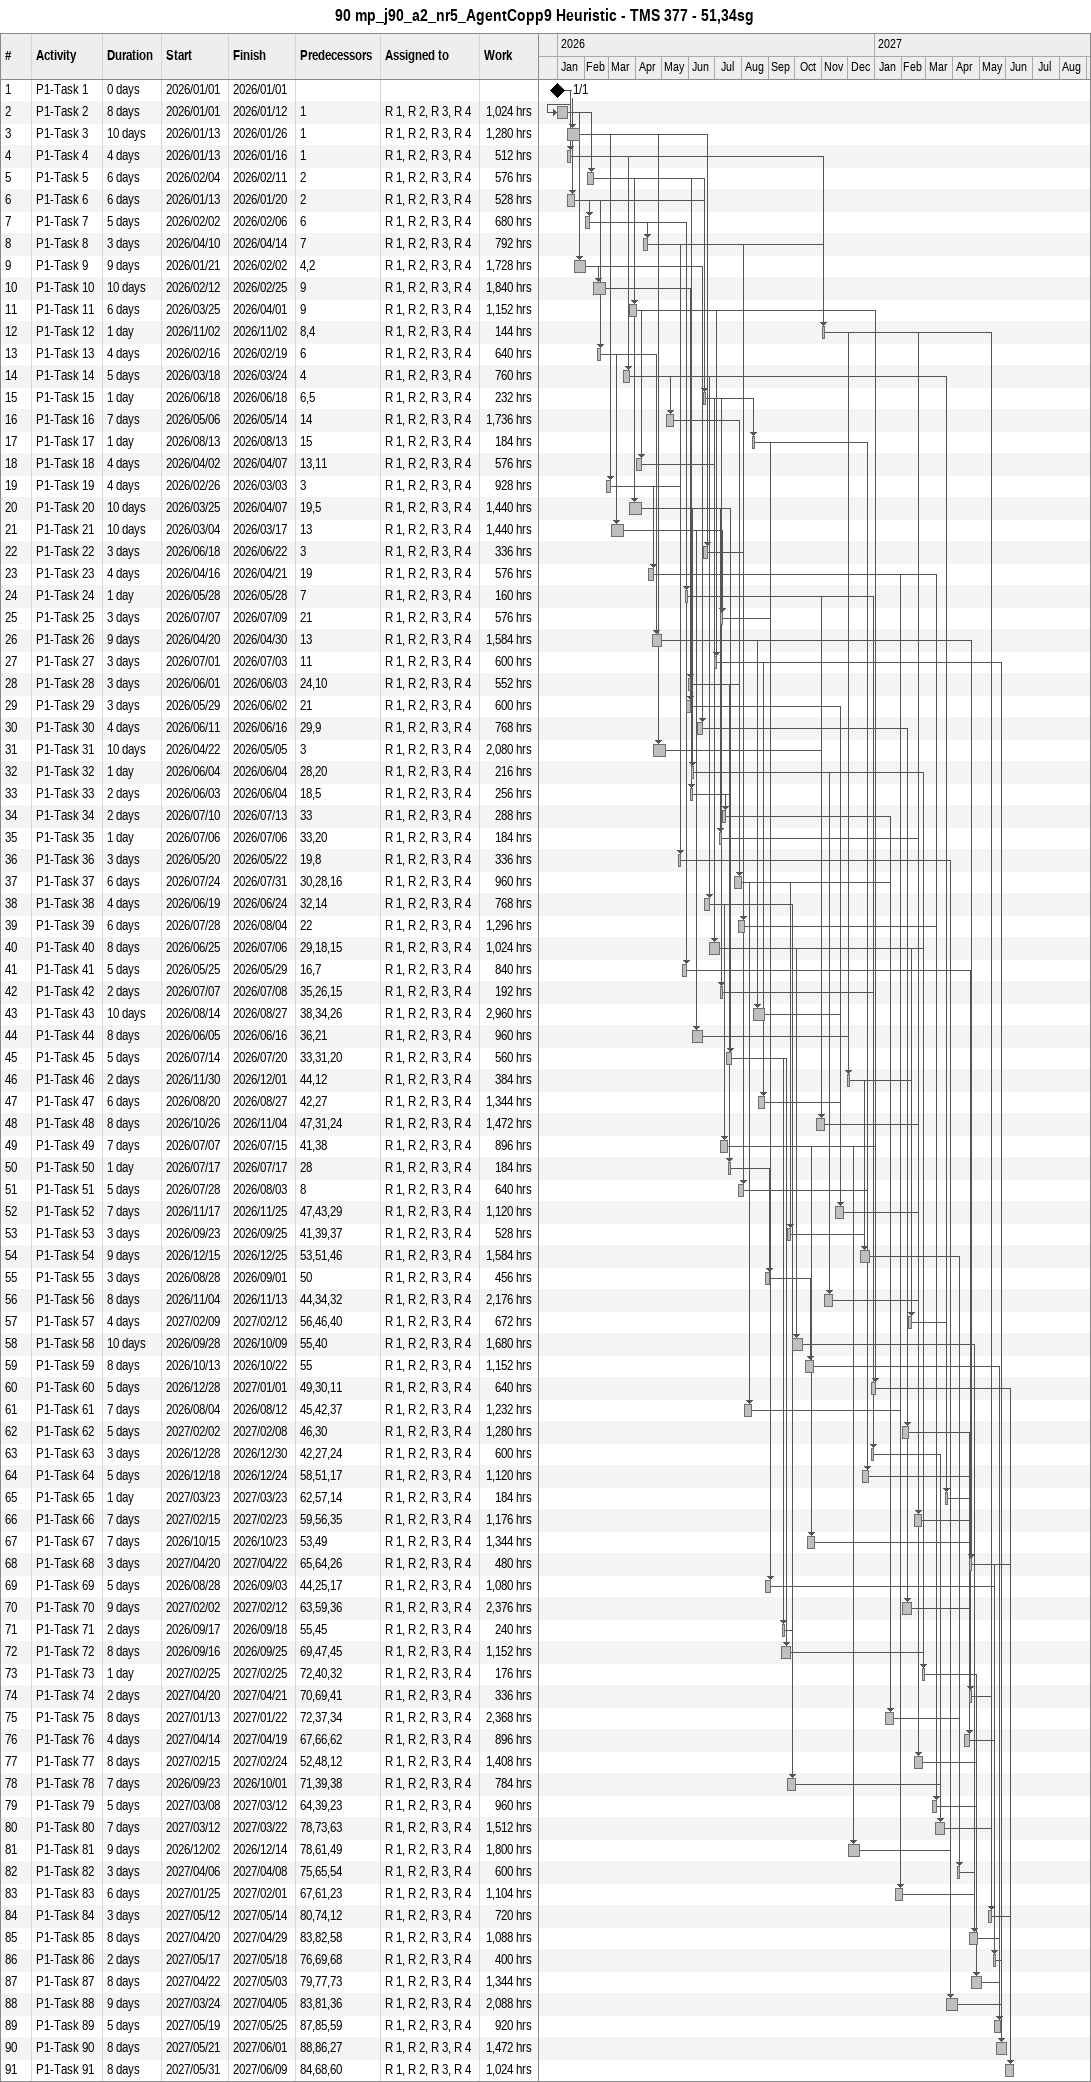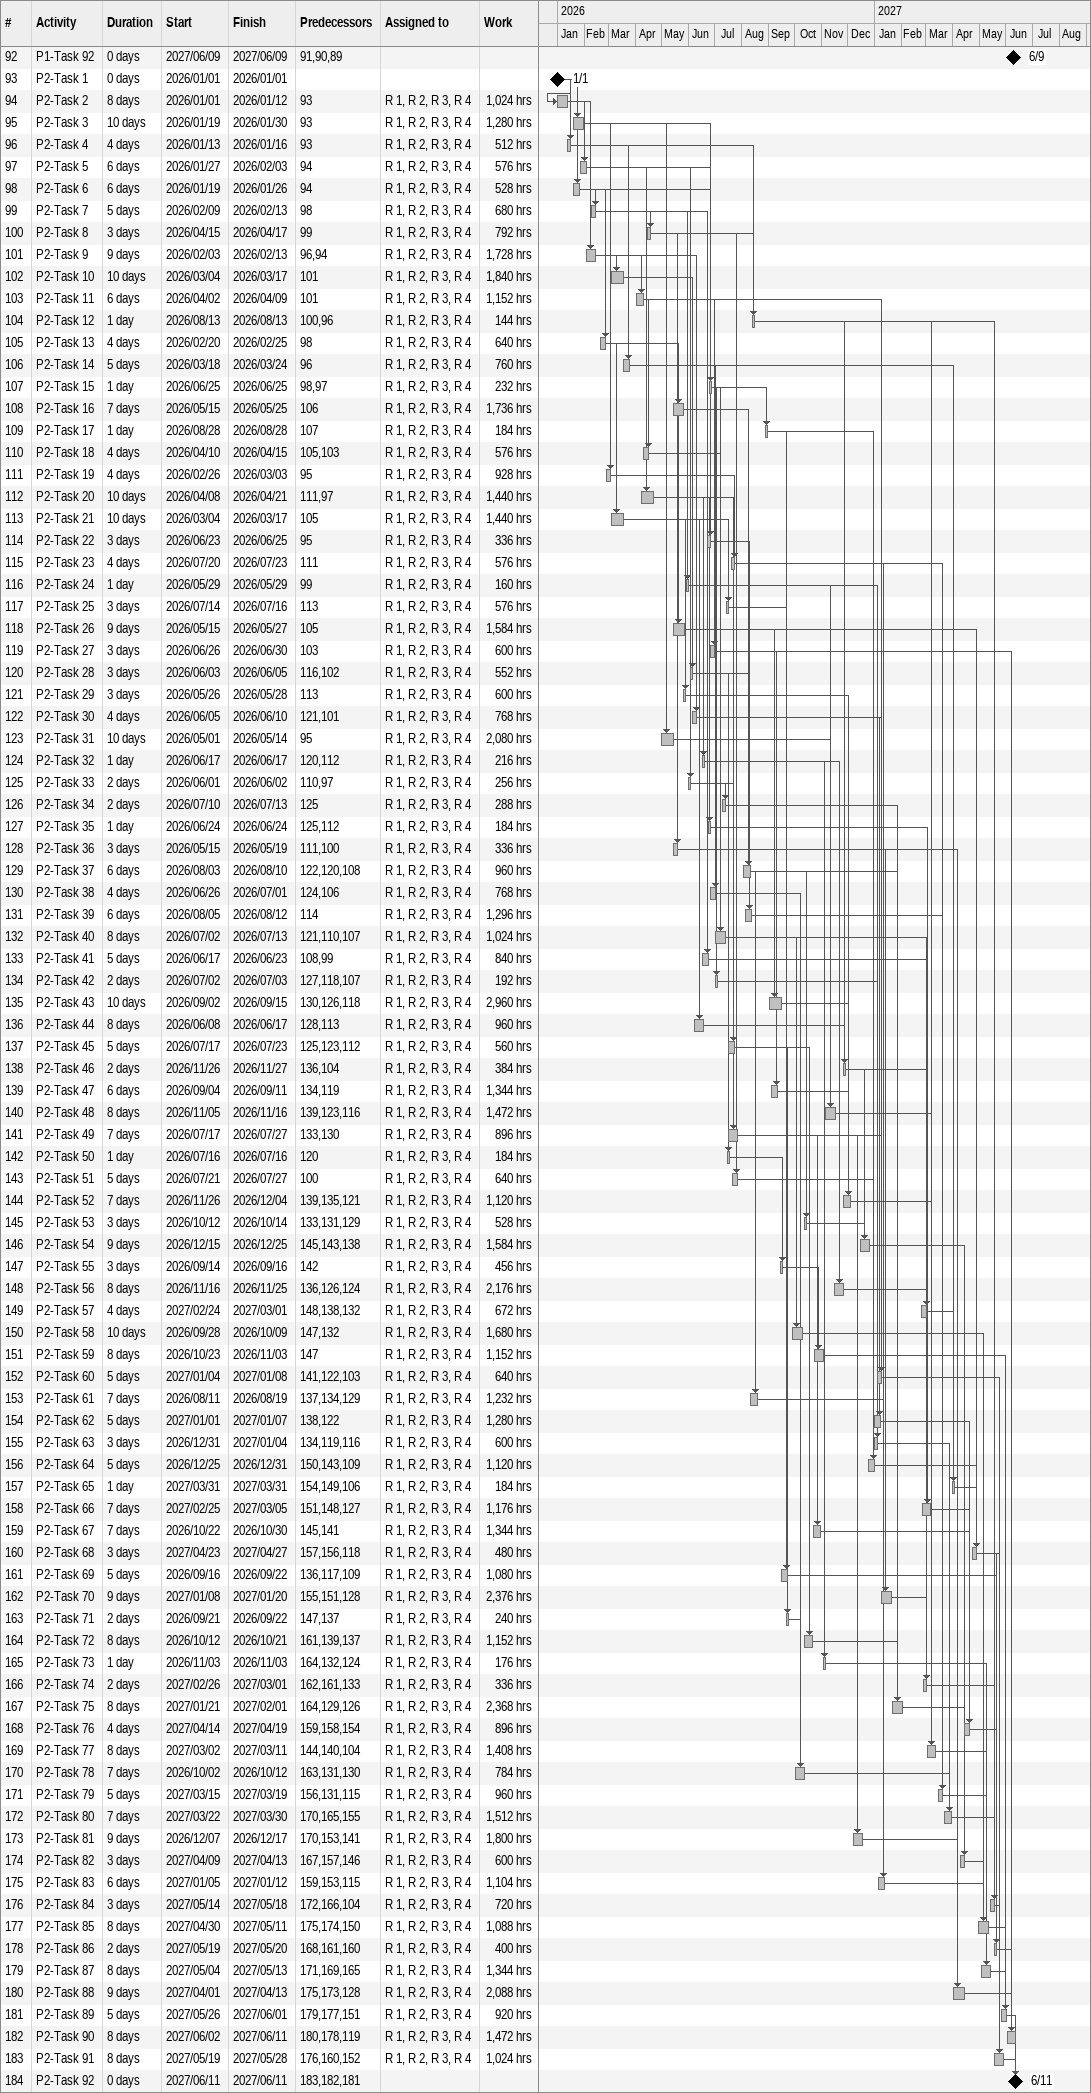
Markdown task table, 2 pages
90 mp_j90_a2_nr5_AgentCopp9 Heuristic - TMS 377 - 51,34sg

| ID | Task | Duration | Start | Finish | Predecessors | Resources | Work (h) |
|---|---|---|---|---|---|---|---|
| 1 | P1-Task 1 | 0d | 2026-01-01 | 2026-01-01 |  |  |  |
| 2 | P1-Task 2 | 8d | 2026-01-01 | 2026-01-12 | 1 | R 1, R 2, R 3, R 4 | 1024 |
| 3 | P1-Task 3 | 10d | 2026-01-13 | 2026-01-26 | 1 | R 1, R 2, R 3, R 4 | 1280 |
| 4 | P1-Task 4 | 4d | 2026-01-13 | 2026-01-16 | 1 | R 1, R 2, R 3, R 4 | 512 |
| 5 | P1-Task 5 | 6d | 2026-02-04 | 2026-02-11 | 2 | R 1, R 2, R 3, R 4 | 576 |
| 6 | P1-Task 6 | 6d | 2026-01-13 | 2026-01-20 | 2 | R 1, R 2, R 3, R 4 | 528 |
| 7 | P1-Task 7 | 5d | 2026-02-02 | 2026-02-06 | 6 | R 1, R 2, R 3, R 4 | 680 |
| 8 | P1-Task 8 | 3d | 2026-04-10 | 2026-04-14 | 7 | R 1, R 2, R 3, R 4 | 792 |
| 9 | P1-Task 9 | 9d | 2026-01-21 | 2026-02-02 | 4, 2 | R 1, R 2, R 3, R 4 | 1728 |
| 10 | P1-Task 10 | 10d | 2026-02-12 | 2026-02-25 | 9 | R 1, R 2, R 3, R 4 | 1840 |
| 11 | P1-Task 11 | 6d | 2026-03-25 | 2026-04-01 | 9 | R 1, R 2, R 3, R 4 | 1152 |
| 12 | P1-Task 12 | 1d | 2026-11-02 | 2026-11-02 | 8, 4 | R 1, R 2, R 3, R 4 | 144 |
| 13 | P1-Task 13 | 4d | 2026-02-16 | 2026-02-19 | 6 | R 1, R 2, R 3, R 4 | 640 |
| 14 | P1-Task 14 | 5d | 2026-03-18 | 2026-03-24 | 4 | R 1, R 2, R 3, R 4 | 760 |
| 15 | P1-Task 15 | 1d | 2026-06-18 | 2026-06-18 | 6, 5 | R 1, R 2, R 3, R 4 | 232 |
| 16 | P1-Task 16 | 7d | 2026-05-06 | 2026-05-14 | 14 | R 1, R 2, R 3, R 4 | 1736 |
| 17 | P1-Task 17 | 1d | 2026-08-13 | 2026-08-13 | 15 | R 1, R 2, R 3, R 4 | 184 |
| 18 | P1-Task 18 | 4d | 2026-04-02 | 2026-04-07 | 13, 11 | R 1, R 2, R 3, R 4 | 576 |
| 19 | P1-Task 19 | 4d | 2026-02-26 | 2026-03-03 | 3 | R 1, R 2, R 3, R 4 | 928 |
| 20 | P1-Task 20 | 10d | 2026-03-25 | 2026-04-07 | 19, 5 | R 1, R 2, R 3, R 4 | 1440 |
| 21 | P1-Task 21 | 10d | 2026-03-04 | 2026-03-17 | 13 | R 1, R 2, R 3, R 4 | 1440 |
| 22 | P1-Task 22 | 3d | 2026-06-18 | 2026-06-22 | 3 | R 1, R 2, R 3, R 4 | 336 |
| 23 | P1-Task 23 | 4d | 2026-04-16 | 2026-04-21 | 19 | R 1, R 2, R 3, R 4 | 576 |
| 24 | P1-Task 24 | 1d | 2026-05-28 | 2026-05-28 | 7 | R 1, R 2, R 3, R 4 | 160 |
| 25 | P1-Task 25 | 3d | 2026-07-07 | 2026-07-09 | 21 | R 1, R 2, R 3, R 4 | 576 |
| 26 | P1-Task 26 | 9d | 2026-04-20 | 2026-04-30 | 13 | R 1, R 2, R 3, R 4 | 1584 |
| 27 | P1-Task 27 | 3d | 2026-07-01 | 2026-07-03 | 11 | R 1, R 2, R 3, R 4 | 600 |
| 28 | P1-Task 28 | 3d | 2026-06-01 | 2026-06-03 | 24, 10 | R 1, R 2, R 3, R 4 | 552 |
| 29 | P1-Task 29 | 3d | 2026-05-29 | 2026-06-02 | 21 | R 1, R 2, R 3, R 4 | 600 |
| 30 | P1-Task 30 | 4d | 2026-06-11 | 2026-06-16 | 29, 9 | R 1, R 2, R 3, R 4 | 768 |
| 31 | P1-Task 31 | 10d | 2026-04-22 | 2026-05-05 | 3 | R 1, R 2, R 3, R 4 | 2080 |
| 32 | P1-Task 32 | 1d | 2026-06-04 | 2026-06-04 | 28, 20 | R 1, R 2, R 3, R 4 | 216 |
| 33 | P1-Task 33 | 2d | 2026-06-03 | 2026-06-04 | 18, 5 | R 1, R 2, R 3, R 4 | 256 |
| 34 | P1-Task 34 | 2d | 2026-07-10 | 2026-07-13 | 33 | R 1, R 2, R 3, R 4 | 288 |
| 35 | P1-Task 35 | 1d | 2026-07-06 | 2026-07-06 | 33, 20 | R 1, R 2, R 3, R 4 | 184 |
| 36 | P1-Task 36 | 3d | 2026-05-20 | 2026-05-22 | 19, 8 | R 1, R 2, R 3, R 4 | 336 |
| 37 | P1-Task 37 | 6d | 2026-07-24 | 2026-07-31 | 30, 28, 16 | R 1, R 2, R 3, R 4 | 960 |
| 38 | P1-Task 38 | 4d | 2026-06-19 | 2026-06-24 | 32, 14 | R 1, R 2, R 3, R 4 | 768 |
| 39 | P1-Task 39 | 6d | 2026-07-28 | 2026-08-04 | 22 | R 1, R 2, R 3, R 4 | 1296 |
| 40 | P1-Task 40 | 8d | 2026-06-25 | 2026-07-06 | 29, 18, 15 | R 1, R 2, R 3, R 4 | 1024 |
| 41 | P1-Task 41 | 5d | 2026-05-25 | 2026-05-29 | 16, 7 | R 1, R 2, R 3, R 4 | 840 |
| 42 | P1-Task 42 | 2d | 2026-07-07 | 2026-07-08 | 35, 26, 15 | R 1, R 2, R 3, R 4 | 192 |
| 43 | P1-Task 43 | 10d | 2026-08-14 | 2026-08-27 | 38, 34, 26 | R 1, R 2, R 3, R 4 | 2960 |
| 44 | P1-Task 44 | 8d | 2026-06-05 | 2026-06-16 | 36, 21 | R 1, R 2, R 3, R 4 | 960 |
| 45 | P1-Task 45 | 5d | 2026-07-14 | 2026-07-20 | 33, 31, 20 | R 1, R 2, R 3, R 4 | 560 |
| 46 | P1-Task 46 | 2d | 2026-11-30 | 2026-12-01 | 44, 12 | R 1, R 2, R 3, R 4 | 384 |
| 47 | P1-Task 47 | 6d | 2026-08-20 | 2026-08-27 | 42, 27 | R 1, R 2, R 3, R 4 | 1344 |
| 48 | P1-Task 48 | 8d | 2026-10-26 | 2026-11-04 | 47, 31, 24 | R 1, R 2, R 3, R 4 | 1472 |
| 49 | P1-Task 49 | 7d | 2026-07-07 | 2026-07-15 | 41, 38 | R 1, R 2, R 3, R 4 | 896 |
| 50 | P1-Task 50 | 1d | 2026-07-17 | 2026-07-17 | 28 | R 1, R 2, R 3, R 4 | 184 |
| 51 | P1-Task 51 | 5d | 2026-07-28 | 2026-08-03 | 8 | R 1, R 2, R 3, R 4 | 640 |
| 52 | P1-Task 52 | 7d | 2026-11-17 | 2026-11-25 | 47, 43, 29 | R 1, R 2, R 3, R 4 | 1120 |
| 53 | P1-Task 53 | 3d | 2026-09-23 | 2026-09-25 | 41, 39, 37 | R 1, R 2, R 3, R 4 | 528 |
| 54 | P1-Task 54 | 9d | 2026-12-15 | 2026-12-25 | 53, 51, 46 | R 1, R 2, R 3, R 4 | 1584 |
| 55 | P1-Task 55 | 3d | 2026-08-28 | 2026-09-01 | 50 | R 1, R 2, R 3, R 4 | 456 |
| 56 | P1-Task 56 | 8d | 2026-11-04 | 2026-11-13 | 44, 34, 32 | R 1, R 2, R 3, R 4 | 2176 |
| 57 | P1-Task 57 | 4d | 2027-02-09 | 2027-02-12 | 56, 46, 40 | R 1, R 2, R 3, R 4 | 672 |
| 58 | P1-Task 58 | 10d | 2026-09-28 | 2026-10-09 | 55, 40 | R 1, R 2, R 3, R 4 | 1680 |
| 59 | P1-Task 59 | 8d | 2026-10-13 | 2026-10-22 | 55 | R 1, R 2, R 3, R 4 | 1152 |
| 60 | P1-Task 60 | 5d | 2026-12-28 | 2027-01-01 | 49, 30, 11 | R 1, R 2, R 3, R 4 | 640 |
| 61 | P1-Task 61 | 7d | 2026-08-04 | 2026-08-12 | 45, 42, 37 | R 1, R 2, R 3, R 4 | 1232 |
| 62 | P1-Task 62 | 5d | 2027-02-02 | 2027-02-08 | 46, 30 | R 1, R 2, R 3, R 4 | 1280 |
| 63 | P1-Task 63 | 3d | 2026-12-28 | 2026-12-30 | 42, 27, 24 | R 1, R 2, R 3, R 4 | 600 |
| 64 | P1-Task 64 | 5d | 2026-12-18 | 2026-12-24 | 58, 51, 17 | R 1, R 2, R 3, R 4 | 1120 |
| 65 | P1-Task 65 | 1d | 2027-03-23 | 2027-03-23 | 62, 57, 14 | R 1, R 2, R 3, R 4 | 184 |
| 66 | P1-Task 66 | 7d | 2027-02-15 | 2027-02-23 | 59, 56, 35 | R 1, R 2, R 3, R 4 | 1176 |
| 67 | P1-Task 67 | 7d | 2026-10-15 | 2026-10-23 | 53, 49 | R 1, R 2, R 3, R 4 | 1344 |
| 68 | P1-Task 68 | 3d | 2027-04-20 | 2027-04-22 | 65, 64, 26 | R 1, R 2, R 3, R 4 | 480 |
| 69 | P1-Task 69 | 5d | 2026-08-28 | 2026-09-03 | 44, 25, 17 | R 1, R 2, R 3, R 4 | 1080 |
| 70 | P1-Task 70 | 9d | 2027-02-02 | 2027-02-12 | 63, 59, 36 | R 1, R 2, R 3, R 4 | 2376 |
| 71 | P1-Task 71 | 2d | 2026-09-17 | 2026-09-18 | 55, 45 | R 1, R 2, R 3, R 4 | 240 |
| 72 | P1-Task 72 | 8d | 2026-09-16 | 2026-09-25 | 69, 47, 45 | R 1, R 2, R 3, R 4 | 1152 |
| 73 | P1-Task 73 | 1d | 2027-02-25 | 2027-02-25 | 72, 40, 32 | R 1, R 2, R 3, R 4 | 176 |
| 74 | P1-Task 74 | 2d | 2027-04-20 | 2027-04-21 | 70, 69, 41 | R 1, R 2, R 3, R 4 | 336 |
| 75 | P1-Task 75 | 8d | 2027-01-13 | 2027-01-22 | 72, 37, 34 | R 1, R 2, R 3, R 4 | 2368 |
| 76 | P1-Task 76 | 4d | 2027-04-14 | 2027-04-19 | 67, 66, 62 | R 1, R 2, R 3, R 4 | 896 |
| 77 | P1-Task 77 | 8d | 2027-02-15 | 2027-02-24 | 52, 48, 12 | R 1, R 2, R 3, R 4 | 1408 |
| 78 | P1-Task 78 | 7d | 2026-09-23 | 2026-10-01 | 71, 39, 38 | R 1, R 2, R 3, R 4 | 784 |
| 79 | P1-Task 79 | 5d | 2027-03-08 | 2027-03-12 | 64, 39, 23 | R 1, R 2, R 3, R 4 | 960 |
| 80 | P1-Task 80 | 7d | 2027-03-12 | 2027-03-22 | 78, 73, 63 | R 1, R 2, R 3, R 4 | 1512 |
| 81 | P1-Task 81 | 9d | 2026-12-02 | 2026-12-14 | 78, 61, 49 | R 1, R 2, R 3, R 4 | 1800 |
| 82 | P1-Task 82 | 3d | 2027-04-06 | 2027-04-08 | 75, 65, 54 | R 1, R 2, R 3, R 4 | 600 |
| 83 | P1-Task 83 | 6d | 2027-01-25 | 2027-02-01 | 67, 61, 23 | R 1, R 2, R 3, R 4 | 1104 |
| 84 | P1-Task 84 | 3d | 2027-05-12 | 2027-05-14 | 80, 74, 12 | R 1, R 2, R 3, R 4 | 720 |
| 85 | P1-Task 85 | 8d | 2027-04-20 | 2027-04-29 | 83, 82, 58 | R 1, R 2, R 3, R 4 | 1088 |
| 86 | P1-Task 86 | 2d | 2027-05-17 | 2027-05-18 | 76, 69, 68 | R 1, R 2, R 3, R 4 | 400 |
| 87 | P1-Task 87 | 8d | 2027-04-22 | 2027-05-03 | 79, 77, 73 | R 1, R 2, R 3, R 4 | 1344 |
| 88 | P1-Task 88 | 9d | 2027-03-24 | 2027-04-05 | 83, 81, 36 | R 1, R 2, R 3, R 4 | 2088 |
| 89 | P1-Task 89 | 5d | 2027-05-19 | 2027-05-25 | 87, 85, 59 | R 1, R 2, R 3, R 4 | 920 |
| 90 | P1-Task 90 | 8d | 2027-05-21 | 2027-06-01 | 88, 86, 27 | R 1, R 2, R 3, R 4 | 1472 |
| 91 | P1-Task 91 | 8d | 2027-05-31 | 2027-06-09 | 84, 68, 60 | R 1, R 2, R 3, R 4 | 1024 |
| 92 | P1-Task 92 | 0d | 2027-06-09 | 2027-06-09 | 91, 90, 89 |  |  |
| 93 | P2-Task 1 | 0d | 2026-01-01 | 2026-01-01 |  |  |  |
| 94 | P2-Task 2 | 8d | 2026-01-01 | 2026-01-12 | 93 | R 1, R 2, R 3, R 4 | 1024 |
| 95 | P2-Task 3 | 10d | 2026-01-19 | 2026-01-30 | 93 | R 1, R 2, R 3, R 4 | 1280 |
| 96 | P2-Task 4 | 4d | 2026-01-13 | 2026-01-16 | 93 | R 1, R 2, R 3, R 4 | 512 |
| 97 | P2-Task 5 | 6d | 2026-01-27 | 2026-02-03 | 94 | R 1, R 2, R 3, R 4 | 576 |
| 98 | P2-Task 6 | 6d | 2026-01-19 | 2026-01-26 | 94 | R 1, R 2, R 3, R 4 | 528 |
| 99 | P2-Task 7 | 5d | 2026-02-09 | 2026-02-13 | 98 | R 1, R 2, R 3, R 4 | 680 |
| 100 | P2-Task 8 | 3d | 2026-04-15 | 2026-04-17 | 99 | R 1, R 2, R 3, R 4 | 792 |
| 101 | P2-Task 9 | 9d | 2026-02-03 | 2026-02-13 | 96, 94 | R 1, R 2, R 3, R 4 | 1728 |
| 102 | P2-Task 10 | 10d | 2026-03-04 | 2026-03-17 | 101 | R 1, R 2, R 3, R 4 | 1840 |
| 103 | P2-Task 11 | 6d | 2026-04-02 | 2026-04-09 | 101 | R 1, R 2, R 3, R 4 | 1152 |
| 104 | P2-Task 12 | 1d | 2026-08-13 | 2026-08-13 | 100, 96 | R 1, R 2, R 3, R 4 | 144 |
| 105 | P2-Task 13 | 4d | 2026-02-20 | 2026-02-25 | 98 | R 1, R 2, R 3, R 4 | 640 |
| 106 | P2-Task 14 | 5d | 2026-03-18 | 2026-03-24 | 96 | R 1, R 2, R 3, R 4 | 760 |
| 107 | P2-Task 15 | 1d | 2026-06-25 | 2026-06-25 | 98, 97 | R 1, R 2, R 3, R 4 | 232 |
| 108 | P2-Task 16 | 7d | 2026-05-15 | 2026-05-25 | 106 | R 1, R 2, R 3, R 4 | 1736 |
| 109 | P2-Task 17 | 1d | 2026-08-28 | 2026-08-28 | 107 | R 1, R 2, R 3, R 4 | 184 |
| 110 | P2-Task 18 | 4d | 2026-04-10 | 2026-04-15 | 105, 103 | R 1, R 2, R 3, R 4 | 576 |
| 111 | P2-Task 19 | 4d | 2026-02-26 | 2026-03-03 | 95 | R 1, R 2, R 3, R 4 | 928 |
| 112 | P2-Task 20 | 10d | 2026-04-08 | 2026-04-21 | 111, 97 | R 1, R 2, R 3, R 4 | 1440 |
| 113 | P2-Task 21 | 10d | 2026-03-04 | 2026-03-17 | 105 | R 1, R 2, R 3, R 4 | 1440 |
| 114 | P2-Task 22 | 3d | 2026-06-23 | 2026-06-25 | 95 | R 1, R 2, R 3, R 4 | 336 |
| 115 | P2-Task 23 | 4d | 2026-07-20 | 2026-07-23 | 111 | R 1, R 2, R 3, R 4 | 576 |
| 116 | P2-Task 24 | 1d | 2026-05-29 | 2026-05-29 | 99 | R 1, R 2, R 3, R 4 | 160 |
| 117 | P2-Task 25 | 3d | 2026-07-14 | 2026-07-16 | 113 | R 1, R 2, R 3, R 4 | 576 |
| 118 | P2-Task 26 | 9d | 2026-05-15 | 2026-05-27 | 105 | R 1, R 2, R 3, R 4 | 1584 |
| 119 | P2-Task 27 | 3d | 2026-06-26 | 2026-06-30 | 103 | R 1, R 2, R 3, R 4 | 600 |
| 120 | P2-Task 28 | 3d | 2026-06-03 | 2026-06-05 | 116, 102 | R 1, R 2, R 3, R 4 | 552 |
| 121 | P2-Task 29 | 3d | 2026-05-26 | 2026-05-28 | 113 | R 1, R 2, R 3, R 4 | 600 |
| 122 | P2-Task 30 | 4d | 2026-06-05 | 2026-06-10 | 121, 101 | R 1, R 2, R 3, R 4 | 768 |
| 123 | P2-Task 31 | 10d | 2026-05-01 | 2026-05-14 | 95 | R 1, R 2, R 3, R 4 | 2080 |
| 124 | P2-Task 32 | 1d | 2026-06-17 | 2026-06-17 | 120, 112 | R 1, R 2, R 3, R 4 | 216 |
| 125 | P2-Task 33 | 2d | 2026-06-01 | 2026-06-02 | 110, 97 | R 1, R 2, R 3, R 4 | 256 |
| 126 | P2-Task 34 | 2d | 2026-07-10 | 2026-07-13 | 125 | R 1, R 2, R 3, R 4 | 288 |
| 127 | P2-Task 35 | 1d | 2026-06-24 | 2026-06-24 | 125, 112 | R 1, R 2, R 3, R 4 | 184 |
| 128 | P2-Task 36 | 3d | 2026-05-15 | 2026-05-19 | 111, 100 | R 1, R 2, R 3, R 4 | 336 |
| 129 | P2-Task 37 | 6d | 2026-08-03 | 2026-08-10 | 122, 120, 108 | R 1, R 2, R 3, R 4 | 960 |
| 130 | P2-Task 38 | 4d | 2026-06-26 | 2026-07-01 | 124, 106 | R 1, R 2, R 3, R 4 | 768 |
| 131 | P2-Task 39 | 6d | 2026-08-05 | 2026-08-12 | 114 | R 1, R 2, R 3, R 4 | 1296 |
| 132 | P2-Task 40 | 8d | 2026-07-02 | 2026-07-13 | 121, 110, 107 | R 1, R 2, R 3, R 4 | 1024 |
| 133 | P2-Task 41 | 5d | 2026-06-17 | 2026-06-23 | 108, 99 | R 1, R 2, R 3, R 4 | 840 |
| 134 | P2-Task 42 | 2d | 2026-07-02 | 2026-07-03 | 127, 118, 107 | R 1, R 2, R 3, R 4 | 192 |
| 135 | P2-Task 43 | 10d | 2026-09-02 | 2026-09-15 | 130, 126, 118 | R 1, R 2, R 3, R 4 | 2960 |
| 136 | P2-Task 44 | 8d | 2026-06-08 | 2026-06-17 | 128, 113 | R 1, R 2, R 3, R 4 | 960 |
| 137 | P2-Task 45 | 5d | 2026-07-17 | 2026-07-23 | 125, 123, 112 | R 1, R 2, R 3, R 4 | 560 |
| 138 | P2-Task 46 | 2d | 2026-11-26 | 2026-11-27 | 136, 104 | R 1, R 2, R 3, R 4 | 384 |
| 139 | P2-Task 47 | 6d | 2026-09-04 | 2026-09-11 | 134, 119 | R 1, R 2, R 3, R 4 | 1344 |
| 140 | P2-Task 48 | 8d | 2026-11-05 | 2026-11-16 | 139, 123, 116 | R 1, R 2, R 3, R 4 | 1472 |
| 141 | P2-Task 49 | 7d | 2026-07-17 | 2026-07-27 | 133, 130 | R 1, R 2, R 3, R 4 | 896 |
| 142 | P2-Task 50 | 1d | 2026-07-16 | 2026-07-16 | 120 | R 1, R 2, R 3, R 4 | 184 |
| 143 | P2-Task 51 | 5d | 2026-07-21 | 2026-07-27 | 100 | R 1, R 2, R 3, R 4 | 640 |
| 144 | P2-Task 52 | 7d | 2026-11-26 | 2026-12-04 | 139, 135, 121 | R 1, R 2, R 3, R 4 | 1120 |
| 145 | P2-Task 53 | 3d | 2026-10-12 | 2026-10-14 | 133, 131, 129 | R 1, R 2, R 3, R 4 | 528 |
| 146 | P2-Task 54 | 9d | 2026-12-15 | 2026-12-25 | 145, 143, 138 | R 1, R 2, R 3, R 4 | 1584 |
| 147 | P2-Task 55 | 3d | 2026-09-14 | 2026-09-16 | 142 | R 1, R 2, R 3, R 4 | 456 |
| 148 | P2-Task 56 | 8d | 2026-11-16 | 2026-11-25 | 136, 126, 124 | R 1, R 2, R 3, R 4 | 2176 |
| 149 | P2-Task 57 | 4d | 2027-02-24 | 2027-03-01 | 148, 138, 132 | R 1, R 2, R 3, R 4 | 672 |
| 150 | P2-Task 58 | 10d | 2026-09-28 | 2026-10-09 | 147, 132 | R 1, R 2, R 3, R 4 | 1680 |
| 151 | P2-Task 59 | 8d | 2026-10-23 | 2026-11-03 | 147 | R 1, R 2, R 3, R 4 | 1152 |
| 152 | P2-Task 60 | 5d | 2027-01-04 | 2027-01-08 | 141, 122, 103 | R 1, R 2, R 3, R 4 | 640 |
| 153 | P2-Task 61 | 7d | 2026-08-11 | 2026-08-19 | 137, 134, 129 | R 1, R 2, R 3, R 4 | 1232 |
| 154 | P2-Task 62 | 5d | 2027-01-01 | 2027-01-07 | 138, 122 | R 1, R 2, R 3, R 4 | 1280 |
| 155 | P2-Task 63 | 3d | 2026-12-31 | 2027-01-04 | 134, 119, 116 | R 1, R 2, R 3, R 4 | 600 |
| 156 | P2-Task 64 | 5d | 2026-12-25 | 2026-12-31 | 150, 143, 109 | R 1, R 2, R 3, R 4 | 1120 |
| 157 | P2-Task 65 | 1d | 2027-03-31 | 2027-03-31 | 154, 149, 106 | R 1, R 2, R 3, R 4 | 184 |
| 158 | P2-Task 66 | 7d | 2027-02-25 | 2027-03-05 | 151, 148, 127 | R 1, R 2, R 3, R 4 | 1176 |
| 159 | P2-Task 67 | 7d | 2026-10-22 | 2026-10-30 | 145, 141 | R 1, R 2, R 3, R 4 | 1344 |
| 160 | P2-Task 68 | 3d | 2027-04-23 | 2027-04-27 | 157, 156, 118 | R 1, R 2, R 3, R 4 | 480 |
| 161 | P2-Task 69 | 5d | 2026-09-16 | 2026-09-22 | 136, 117, 109 | R 1, R 2, R 3, R 4 | 1080 |
| 162 | P2-Task 70 | 9d | 2027-01-08 | 2027-01-20 | 155, 151, 128 | R 1, R 2, R 3, R 4 | 2376 |
| 163 | P2-Task 71 | 2d | 2026-09-21 | 2026-09-22 | 147, 137 | R 1, R 2, R 3, R 4 | 240 |
| 164 | P2-Task 72 | 8d | 2026-10-12 | 2026-10-21 | 161, 139, 137 | R 1, R 2, R 3, R 4 | 1152 |
| 165 | P2-Task 73 | 1d | 2026-11-03 | 2026-11-03 | 164, 132, 124 | R 1, R 2, R 3, R 4 | 176 |
| 166 | P2-Task 74 | 2d | 2027-02-26 | 2027-03-01 | 162, 161, 133 | R 1, R 2, R 3, R 4 | 336 |
| 167 | P2-Task 75 | 8d | 2027-01-21 | 2027-02-01 | 164, 129, 126 | R 1, R 2, R 3, R 4 | 2368 |
| 168 | P2-Task 76 | 4d | 2027-04-14 | 2027-04-19 | 159, 158, 154 | R 1, R 2, R 3, R 4 | 896 |
| 169 | P2-Task 77 | 8d | 2027-03-02 | 2027-03-11 | 144, 140, 104 | R 1, R 2, R 3, R 4 | 1408 |
| 170 | P2-Task 78 | 7d | 2026-10-02 | 2026-10-12 | 163, 131, 130 | R 1, R 2, R 3, R 4 | 784 |
| 171 | P2-Task 79 | 5d | 2027-03-15 | 2027-03-19 | 156, 131, 115 | R 1, R 2, R 3, R 4 | 960 |
| 172 | P2-Task 80 | 7d | 2027-03-22 | 2027-03-30 | 170, 165, 155 | R 1, R 2, R 3, R 4 | 1512 |
| 173 | P2-Task 81 | 9d | 2026-12-07 | 2026-12-17 | 170, 153, 141 | R 1, R 2, R 3, R 4 | 1800 |
| 174 | P2-Task 82 | 3d | 2027-04-09 | 2027-04-13 | 167, 157, 146 | R 1, R 2, R 3, R 4 | 600 |
| 175 | P2-Task 83 | 6d | 2027-01-05 | 2027-01-12 | 159, 153, 115 | R 1, R 2, R 3, R 4 | 1104 |
| 176 | P2-Task 84 | 3d | 2027-05-14 | 2027-05-18 | 172, 166, 104 | R 1, R 2, R 3, R 4 | 720 |
| 177 | P2-Task 85 | 8d | 2027-04-30 | 2027-05-11 | 175, 174, 150 | R 1, R 2, R 3, R 4 | 1088 |
| 178 | P2-Task 86 | 2d | 2027-05-19 | 2027-05-20 | 168, 161, 160 | R 1, R 2, R 3, R 4 | 400 |
| 179 | P2-Task 87 | 8d | 2027-05-04 | 2027-05-13 | 171, 169, 165 | R 1, R 2, R 3, R 4 | 1344 |
| 180 | P2-Task 88 | 9d | 2027-04-01 | 2027-04-13 | 175, 173, 128 | R 1, R 2, R 3, R 4 | 2088 |
| 181 | P2-Task 89 | 5d | 2027-05-26 | 2027-06-01 | 179, 177, 151 | R 1, R 2, R 3, R 4 | 920 |
| 182 | P2-Task 90 | 8d | 2027-06-02 | 2027-06-11 | 180, 178, 119 | R 1, R 2, R 3, R 4 | 1472 |
| 183 | P2-Task 91 | 8d | 2027-05-19 | 2027-05-28 | 176, 160, 152 | R 1, R 2, R 3, R 4 | 1024 |
| 184 | P2-Task 92 | 0d | 2027-06-11 | 2027-06-11 | 183, 182, 181 |  |  |
